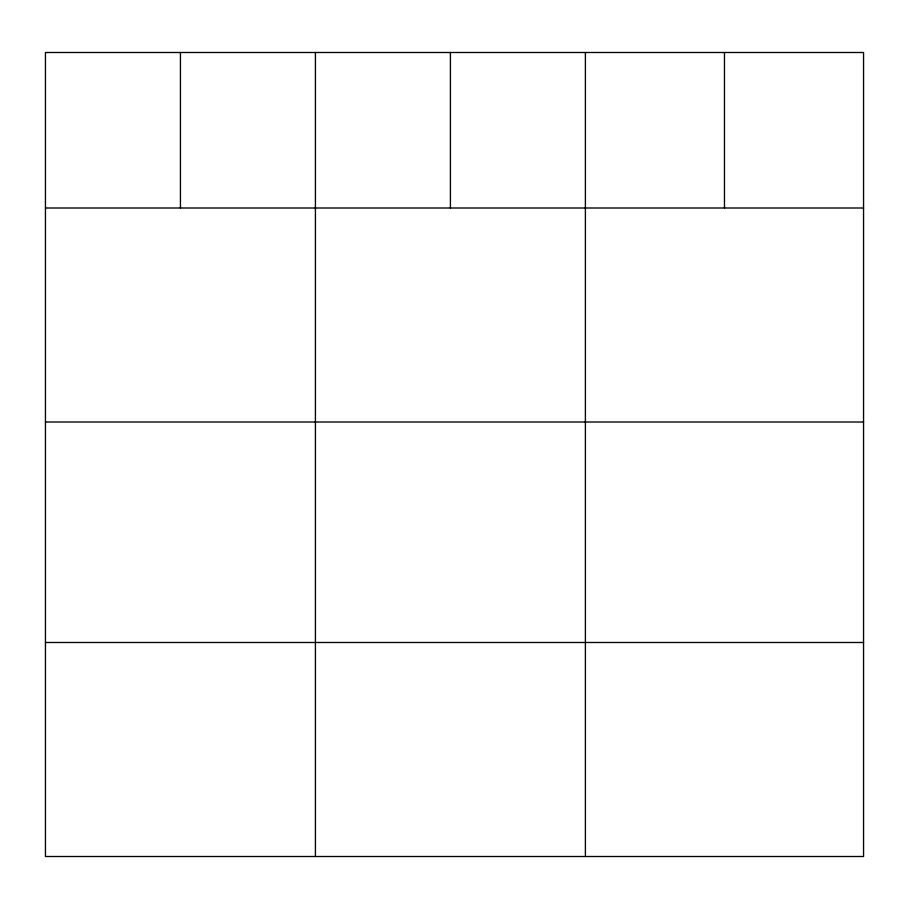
<?xml version="1.0" encoding="UTF-8"?>
<svg xmlns="http://www.w3.org/2000/svg" width="909" height="909" viewBox="0 0 909 909"><rect width="100%" height="100%" fill="white"/><g stroke="black" fill="none" stroke-linecap="round" stroke-linejoin="round"><path stroke-width="1.36" d="M863.55 208.002L863.55 856.505L45.45 856.505L45.45 52.495L863.55 52.495L863.55 208.002L45.45 208.002M45.45 422.003L863.55 422.003M45.45 642.493L863.55 642.493M724.473 52.495L724.473 208.002M585.396 52.495L585.396 856.505M450.409 52.495L450.409 208.002M315.423 52.495L315.423 856.505M180.437 52.495L180.437 208.002"/></g></svg>
